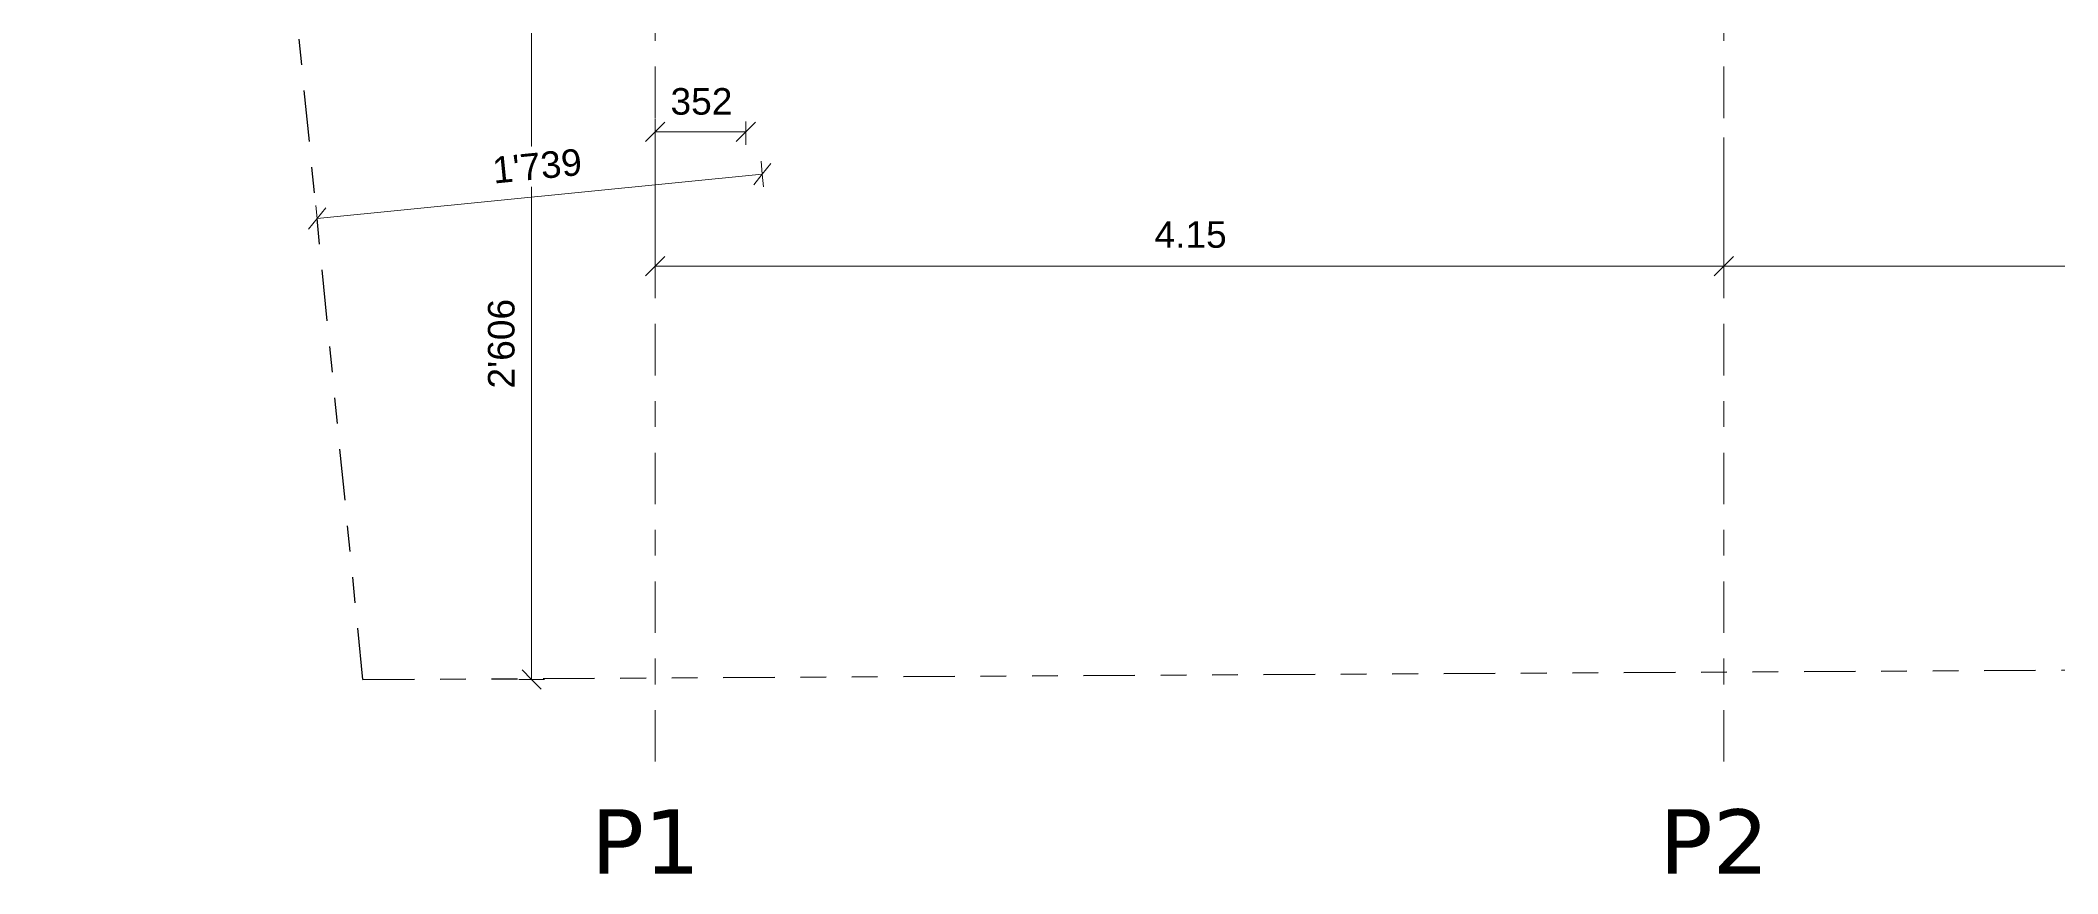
# Model space of a CAD drawing. Header units: metres. Extents: x -86 to 44, y -23 to 39.
# Drawn here: x -80.25 to -72.41, y -21.09 to -17.86 of the extents above; entities that cross this region are included whole.
import ezdxf

# ---------------------------------------------------------------- set-up
doc = ezdxf.new("R2010")
doc.units = ezdxf.units.M
doc.linetypes.add('_Grundgrenze_', pattern=[0.45, 0.2, -0.05, 0.05, -0.05, 0.05, -0.05])
doc.linetypes.add('_Rasterlinie_', pattern=[0.375, 0.2, -0.05, 0.075, -0.05])
for name, color, linetype, lineweight in [('A-____-____-DIMS', 7, 'Continuous', 5), ('A-____-____-DIMS-50', 7, 'Continuous', 5), ('S-GRID-____-OTLN', 7, 'Continuous', 5)]:
    doc.layers.add(name, color=color, linetype=linetype, lineweight=lineweight)
doc.layers.add('C-PROP-LINE-OTLN', color=7, linetype='_Grundgrenze_', lineweight=25, true_color=0x800000)
doc.layers.add('S-GRID-____-IDEN', color=7, linetype='Continuous', lineweight=9, true_color=0x5555aa)
doc.styles.add('Arial_B', font='arial.ttf', dxfattribs={"height": 0.103175})
doc.styles.add('Verdana_B', font='verdana.ttf', dxfattribs={"height": 0.25})
doc.dimstyles.new('SUB_Rohbau', dxfattribs={"dimscale": 0.3048, "dimtxt": 0.102026, "dimasz": 0.246063, "dimexe": 0.164042, "dimexo": 0.0625, "dimgap": 0.123031, "dimtad": 1, "dimdec": 0, "dimlfac": 1000, "dimzin": 0, "dimdsep": 46, "dimtxsty": 'Arial_B', "dimblk1": 'OBLIQUE', "dimblk2": 'OBLIQUE', "dimsah": 1, "dimcen": 0.09, "dimazin": 0, "dimtfac": 1, "dimtdec": 4, "dimtix": 1, "dimtmove": 0, "dimatfit": 3, "dimfxl": 0.164042, "dimfxlon": 1, "dimtvp": 1, "dimtfill": 1, "dimtolj": 1, "dimtzin": 0, "dimarcsym": 2})
doc.dimstyles.new('SUB_Rohbau_Aussen_Vermassung', dxfattribs={"dimscale": 0.3048, "dimtxt": 0.102026, "dimasz": 0.246063, "dimexe": 0.164042, "dimexo": 0.0625, "dimgap": 0.123031, "dimtad": 1, "dimrnd": 0.005, "dimzin": 0, "dimdsep": 46, "dimtxsty": 'Arial_B', "dimblk1": 'OBLIQUE', "dimblk2": 'OBLIQUE', "dimsah": 1, "dimcen": 0.09, "dimazin": 0, "dimtfac": 1, "dimtdec": 4, "dimtix": 1, "dimtmove": 0, "dimatfit": 3, "dimfxl": 1.64042, "dimfxlon": 1, "dimtvp": 1, "dimtfill": 1, "dimtolj": 1, "dimtzin": 0, "dimarcsym": 2})

# ---------------------------------------------------------------- blocks, each defined once
blk = doc.blocks.new('Family - ___-13919876--01_UG_OK_FFB_AF')
at = {"layer": 'C-PROP-LINE-OTLN'}
for q in [(-84.2265, 32.1956), (31.8391, -19.7177)]:
    blk.add_line((-78.996, -20.3395), q, dxfattribs=at)
blk = doc.blocks.new('DIMBLOCK1--01_UG_OK_FFB_AF')
at = {"layer": 'A-____-____-DIMS-50'}
for p, q in [((-77.8603, -18.7334), (-77.8603, -18.2334)), ((-73.708, -18.7334), (-73.708, -18.2334)), ((-77.8603, -18.7334), (-77.8978, -18.7709)), ((-77.8603, -18.7334), (-77.8228, -18.6959)), ((-77.8603, -18.7334), (-73.708, -18.7334)), ((-77.8603, -18.7334), (-77.8603, -18.7834)), ((-73.708, -18.7334), (-73.7455, -18.7709)), ((-73.708, -18.7334), (-73.6705, -18.6959)), ((-73.708, -18.7334), (-73.708, -18.7834))]:
    blk.add_line(p, q, dxfattribs=at)
at = {"layer": 'A-____-____-DIMS-50', "color": 0, "insert": (-75.9199, -18.5588), "char_height": 0.10317, "width": 0.325653, "attachment_point": 1, "line_spacing_factor": 0.941778, "style": 'Arial_B', "bg_fill": 3, "box_fill_scale": 1.25, "bg_fill_color": 256, "bg_fill_true_color": 13158600, "bg_fill_transparency": 0}
blk.add_mtext('4.15', dxfattribs=at)
blk = doc.blocks.new('_Oblique')
at = {"color": 0, "linetype": 'ByBlock', "lineweight": -2}
blk.add_line((-0.5, -0.5), (0.5, 0.5), dxfattribs=at)
blk = doc.blocks.new('DIMBLOCK2--01_UG_OK_FFB_AF')
at = {"layer": 'A-____-____-DIMS-50'}
for p, q in [((-73.708, -18.7334), (-73.708, -18.2334)), ((-66.673, -18.7334), (-66.673, -18.2334)), ((-73.708, -18.7334), (-73.7455, -18.7709)), ((-73.708, -18.7334), (-73.6705, -18.6959)), ((-73.708, -18.7334), (-66.673, -18.7334)), ((-73.708, -18.7334), (-73.708, -18.7834)), ((-66.673, -18.7334), (-66.7105, -18.7709)), ((-66.673, -18.7334), (-66.6355, -18.6959)), ((-66.673, -18.7334), (-66.673, -18.7834))]:
    blk.add_line(p, q, dxfattribs=at)
at = {"layer": 'A-____-____-DIMS-50', "color": 0, "insert": (-70.3522, -18.5588), "char_height": 0.103175, "width": 0.388091, "attachment_point": 1, "line_spacing_factor": 0.941778, "style": 'Arial_B', "bg_fill": 3, "box_fill_scale": 1.25, "bg_fill_color": 256, "bg_fill_true_color": 13158600, "bg_fill_transparency": 0}
blk.add_mtext('7.03\\A2\\H0.5x;\\S5^  ;\\H2x;', dxfattribs=at)
blk = doc.blocks.new('DIMBLOCK88--01_UG_OK_FFB_AF')
at = {"layer": 'A-____-____-DIMS-50'}
for p, q in [((-78.3404, -17.7334), (-78.3779, -17.6959)), ((-78.3404, -17.7334), (-78.3904, -17.7334)), ((-78.3404, -20.3395), (-78.3404, -17.7334)), ((-78.3404, -17.7334), (-78.3029, -17.7709)), ((-78.3404, -17.7334), (-78.2904, -17.7334)), ((-78.3404, -20.3395), (-78.3779, -20.302)), ((-78.3404, -20.3395), (-78.3904, -20.3395)), ((-78.3404, -20.3395), (-78.3029, -20.377)), ((-78.3404, -20.3395), (-78.2904, -20.3395))]:
    blk.add_line(p, q, dxfattribs=at)
at = {"layer": 'A-____-____-DIMS-50', "color": 0, "insert": (-78.5102, -19.2089), "char_height": 0.10317, "width": 0.413934, "attachment_point": 1, "rotation": 90, "line_spacing_factor": 0.941778, "style": 'Arial_B', "bg_fill": 3, "box_fill_scale": 1.25, "bg_fill_color": 256, "bg_fill_true_color": 13158600, "bg_fill_transparency": 0}
blk.add_mtext("2'606", dxfattribs=at)
blk = doc.blocks.new('DIMBLOCK89--01_UG_OK_FFB_AF')
at = {"layer": 'A-____-____-DIMS-50'}
for p, q in [((-77.444, -18.376), (-77.449, -18.3262)), ((-77.444, -18.376), (-77.4104, -18.3349)), ((-79.1743, -18.5482), (-77.444, -18.376)), ((-77.444, -18.376), (-77.4776, -18.417)), ((-77.444, -18.376), (-77.4391, -18.4257)), ((-79.1743, -18.5482), (-79.1793, -18.4985)), ((-79.1743, -18.5482), (-79.2079, -18.5893)), ((-79.1743, -18.5482), (-79.1407, -18.5072)), ((-79.1743, -18.5482), (-79.1694, -18.598))]:
    blk.add_line(p, q, dxfattribs=at)
at = {"layer": 'A-____-____-DIMS-50', "color": 0, "insert": (-78.4976, -18.3102), "char_height": 0.10317, "width": 0.413934, "attachment_point": 1, "rotation": 5.68573, "line_spacing_factor": 0.941778, "style": 'Arial_B', "bg_fill": 3, "box_fill_scale": 1.25, "bg_fill_color": 256, "bg_fill_true_color": 13158600, "bg_fill_transparency": 0}
blk.add_mtext("1'739", dxfattribs=at)
blk = doc.blocks.new('DIMBLOCK1349--01_UG_OK_FFB_AF')
at = {"layer": 'A-____-____-DIMS-50'}
for p, q in [((-77.8603, -18.2116), (-77.8603, -18.1616)), ((-77.8603, -18.2116), (-77.8228, -18.1741)), ((-77.508, -18.2116), (-77.508, -18.1616)), ((-77.508, -18.2116), (-77.4705, -18.1741)), ((-77.8603, -18.2116), (-77.8978, -18.2491)), ((-77.8603, -18.2116), (-77.508, -18.2116)), ((-77.8603, -18.2116), (-77.8603, -18.2616)), ((-77.508, -18.2116), (-77.5455, -18.2491)), ((-77.508, -18.2116), (-77.508, -18.2616))]:
    blk.add_line(p, q, dxfattribs=at)
at = {"layer": 'A-____-____-DIMS-50', "color": 0, "insert": (-77.8008, -18.0418), "char_height": 0.10317, "width": 0.279843, "attachment_point": 1, "line_spacing_factor": 0.941778, "style": 'Arial_B', "bg_fill": 3, "box_fill_scale": 1.25, "bg_fill_color": 256, "bg_fill_true_color": 13158600, "bg_fill_transparency": 0}
blk.add_mtext('352', dxfattribs=at)

msp = doc.modelspace()

# ---------------------------------------------------------------- linework, layer by layer
at = {"layer": 'S-GRID-____-OTLN', "color": 8, "linetype": '_Rasterlinie_', "true_color": 0x808080}
for p, q in [((-77.8603, -20.6582), (-77.8603, 34.9016)), ((-73.708, -20.6582), (-73.708, 34.9016))]:
    msp.add_line(p, q, dxfattribs=at)

# ---------------------------------------------------------------- block references
at = {"layer": 'C-PROP-LINE-OTLN'}
msp.add_blockref('Family - ___-13919876--01_UG_OK_FFB_AF', (0, 0), dxfattribs=at)

# ---------------------------------------------------------------- texts
at = {"layer": 'S-GRID-____-IDEN', "color": 8, "lineweight": 5, "true_color": 0x808080, "char_height": 0.25, "width": 0.601266, "attachment_point": 1, "style": 'Verdana_B'}
for s, insert in [('P1', (-78.1101, -20.8436)), ('P2', (-73.9578, -20.8436))]:
    msp.add_mtext(s, dxfattribs=dict(at, insert=insert))

# ---------------------------------------------------------------- next in the draw order: dimensions: what is measured, and where the dimension line sits
at = {"layer": 'A-____-____-DIMS'}
dim = msp.add_linear_dim(base=(-78.3404, -17.7334), p1=(-78.3904, -20.3395), p2=(-78.2904, -17.7334), angle=90, dimstyle='SUB_Rohbau', override={"dimpost": '<>', "dimfxl": 2.607945}, dxfattribs=at)
dim.commit()
dim.dimension.update_dxf_attribs({"geometry": 'DIMBLOCK88--01_UG_OK_FFB_AF', "text_midpoint": (-78.4305, -19.0365)})
dim = msp.add_linear_dim(base=(-73.708, -18.7334), p1=(-77.8603, -18.2334), p2=(-73.708, -18.2334), dimstyle='SUB_Rohbau_Aussen_Vermassung', override={"dimpost": '<>', "dimfxl": 4.152312}, dxfattribs=at)
dim.commit()
dim.dimension.update_dxf_attribs({"geometry": 'DIMBLOCK1--01_UG_OK_FFB_AF', "text_midpoint": (-75.7842, -18.6433)})

# ---------------------------------------------------------------- next in the draw order: dimensions: what is measured, and where the dimension line sits
dim = msp.add_linear_dim(base=(-77.444, -18.376), p1=(-79.1694, -18.598), p2=(-77.449, -18.3262), angle=5.68573, dimstyle='SUB_Rohbau', override={"dimpost": '<>', "dimfxl": 1.74173}, dxfattribs=at)
dim.commit()
dim.dimension.update_dxf_attribs({"geometry": 'DIMBLOCK89--01_UG_OK_FFB_AF', "text_midpoint": (-78.3181, -18.3723)})
dim = msp.add_linear_dim(base=(-66.673, -18.7334), p1=(-73.708, -18.2334), p2=(-66.673, -18.2334), text='\\A1;7.03\\Q;{\\A1;{\\H0.5x;\\S5^ ;}}', dimstyle='SUB_Rohbau_Aussen_Vermassung', override={"dimpost": '<>', "dimfxl": 7.035}, dxfattribs=at)
dim.commit()
dim.dimension.update_dxf_attribs({"geometry": 'DIMBLOCK2--01_UG_OK_FFB_AF', "text_midpoint": (-70.1905, -18.6433)})

# ---------------------------------------------------------------- next in the draw order: dimensions: what is measured, and where the dimension line sits
dim = msp.add_linear_dim(base=(-77.508, -18.2116), p1=(-77.8603, -18.1616), p2=(-77.508, -18.1616), dimstyle='SUB_Rohbau', override={"dimpost": '<>', "dimfxl": 0.352312}, dxfattribs=at)
dim.commit()
dim.dimension.update_dxf_attribs({"geometry": 'DIMBLOCK1349--01_UG_OK_FFB_AF', "text_midpoint": (-77.6842, -18.1214)})

doc.saveas('drawing.dxf')
